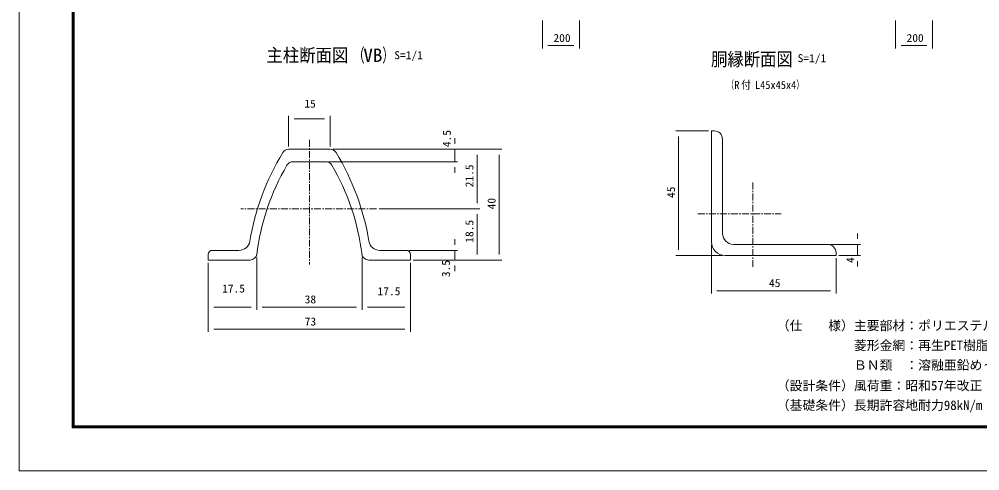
# Model space of a CAD drawing. Units: millimetres, scale not verified. Extents: x -4455 to 4455, y -3150 to 3150.
# Drawn here: x -4455 to 747, y -3150 to -705 of the extents above; entities that cross this region are included whole.
import ezdxf
from ezdxf.enums import TextEntityAlignment as Align

# ---------------------------------------------------------------- set-up
doc = ezdxf.new("R2010")
doc.units = ezdxf.units.MM
doc.header["$LTSCALE"] = 30
doc.linetypes.add('USER1', pattern=[2, 1.25, -0.25, 0.25, -0.25])
for name, color, linetype, lineweight in [('0-2_5寸法', 1, 'Continuous', 18), ('0-6_9断面', 1, 'Continuous', 18), ('0-E_D-TTL', 7, 'Continuous', 9)]:
    doc.layers.add(name, color=color, linetype=linetype, lineweight=lineweight)
doc.layers.add('0-F_D-TTL-TXT', color=7, linetype='Continuous')
doc.styles.add('ＭＳ ゴシック', font='')
doc.styles.get('ＭＳ ゴシック').set_extended_font_data('MS Gothic')

msp = doc.modelspace()

# ---------------------------------------------------------------- linework, layer by layer
at = {"layer": '0-2_5寸法'}
for p, q in [((-1621.15, -712.08), (-1621.15, -862.66)), ((-1421.15, -712.08), (-1421.15, -862.66)), ((291, -712.08), (291, -862.66)), ((491, -712.08), (491, -862.66)), ((-1591.15, -847.66), (-1451.15, -847.66)), ((321, -847.66), (461, -847.66))]:
    msp.add_line(p, q, dxfattribs=at)
at = {"layer": '0-6_9断面'}
for p, q in [((-2995.56, -1393.69), (-2995.56, -1228.7)), ((-2965.56, -1243.7), (-2800.58, -1243.7)), ((-2770.58, -1393.69), (-2770.58, -1228.7)), ((-2095.39, -1378.69), (-2095.39, -1348.69)), ((-721.24, -1309.34), (-898.69, -1309.34)), ((-883.69, -1954.34), (-883.69, -1339.34)), ((-2755.61, -1408.69), (-1960.39, -1408.69)), ((-2755.61, -1408.69), (-1840.39, -1408.69)), ((-2755.61, -1408.69), (-2080.39, -1408.69)), ((-2095.39, -1476.19), (-2095.39, -1408.69)), ((-1975.39, -1438.69), (-1975.39, -1701.19)), ((-1855.39, -1438.69), (-1855.39, -1978.69)), ((-2779.1, -1476.19), (-2080.39, -1476.19)), ((-2095.39, -1506.19), (-2095.39, -1536.19)), ((-2505.36, -1731.19), (-1960.39, -1731.19)), ((-2505.36, -1731.19), (-1960.39, -1731.19)), ((-1975.39, -1761.19), (-1975.39, -1978.69)), ((85.72, -1894.34), (85.72, -1864.34)), ((-2095.39, -1926.19), (-2095.39, -1896.19)), ((-706.24, -1924.34), (-706.24, -2189.77)), ((-61.24, -1924.34), (100.72, -1924.34)), ((85.72, -1984.34), (85.72, -1924.34)), ((-2343.08, -1956.19), (-2080.39, -1956.19)), ((-2095.39, -2008.69), (-2095.39, -1956.19)), ((-3430.58, -2023.69), (-3430.58, -2398.07)), ((-3430.58, -2023.69), (-3430.58, -2278.07)), ((-3168.08, -1994.44), (-3168.08, -2278.07)), ((-3168.08, -1996.99), (-3168.08, -2278.07)), ((-2598.08, -1995.29), (-2598.08, -2278.07)), ((-2598.08, -1996.13), (-2598.08, -2278.07)), ((-2335.58, -2023.69), (-2335.58, -2278.07)), ((-2335.58, -2023.69), (-2335.58, -2398.07)), ((-2320.58, -2008.69), (-1840.39, -2008.69)), ((-2320.58, -2008.69), (-1960.39, -2008.69)), ((-2320.58, -2008.69), (-2080.39, -2008.69)), ((-646.24, -1984.34), (-898.69, -1984.34)), ((-31.24, -1999.34), (-31.24, -2189.77)), ((-16.24, -1984.34), (100.72, -1984.34)), ((85.72, -2014.34), (85.72, -2044.34)), ((-2095.39, -2038.69), (-2095.39, -2068.69)), ((-676.24, -2174.77), (-61.24, -2174.77)), ((-3198.08, -2263.07), (-3400.58, -2263.07)), ((-3138.08, -2263.07), (-2628.08, -2263.07)), ((-2568.08, -2263.07), (-2365.58, -2263.07)), ((-3400.58, -2383.07), (-2365.58, -2383.07))]:
    msp.add_line(p, q, dxfattribs=at)
at = {"layer": '0-6_9断面', "color": 7, "lineweight": 9}
for p, q in [((-706.24, -1309.34), (-706.24, -1909.34)), ((-706.24, -1309.34), (-691.24, -1309.34)), ((-646.24, -1354.34), (-646.24, -1864.34)), ((-2883.08, -1408.69), (-2995.56, -1408.69)), ((-2883.08, -1408.69), (-2770.61, -1408.69)), ((-2883.08, -1476.19), (-2972.06, -1476.19)), ((-2883.08, -1476.19), (-2794.1, -1476.19)), ((-586.24, -1924.34), (-76.24, -1924.34)), ((-3264.44, -1956.19), (-3408.08, -1956.19)), ((-2501.73, -1956.19), (-2358.08, -1956.19)), ((-3430.58, -1978.69), (-3430.58, -2008.69)), ((-3204.42, -2008.69), (-3430.58, -2008.69)), ((-2561.75, -2008.69), (-2335.58, -2008.69)), ((-2335.58, -1978.69), (-2335.58, -2008.69))]:
    msp.add_line(p, q, dxfattribs=at)
at = {"layer": '0-6_9断面', "linetype": 'USER1'}
for p, q in [((-2883.08, -1358.56), (-2883.08, -2032.01)), ((-481.24, -1589.11), (-481.24, -2044.66)), ((-2520.36, -1731.19), (-3253.98, -1731.19)), ((-780.18, -1759.34), (-329.07, -1759.34))]:
    msp.add_line(p, q, dxfattribs=at)
at = {"layer": '0-6_9断面', "color": 7, "lineweight": 9}
msp.add_lwpolyline([(-631.24, -1984.34), (-31.24, -1984.34), (-31.24, -1969.34)], dxfattribs=at)
for centre, radius, start, end in [((-691.24, -1354.34), 45, 0, 90), ((-1866.3, -2129.69), 1357.5, 148.81495, 170.5186), ((-2995.56, -1446.19), 37.5, 90, 148.81495), ((-2770.61, -1446.19), 37.5, 31.18505, 90), ((-3899.86, -2129.69), 1357.5, 9.4814, 31.18505), ((-1917.17, -2131.52), 1260, 149.65378, 173.11487), ((-2972.06, -1513.69), 37.5, 90, 149.98767), ((-2794.1, -1513.69), 37.5, 30.01233, 90), ((-3849, -2131.52), 1260, 6.88513, 30.34622), ((-586.24, -1864.34), 60, 180, 270), ((-3264.44, -1896.19), 60, 270, 350.5186), ((-2501.73, -1896.19), 60, 189.4814, 270), ((-631.24, -1909.34), 75, 180, 270), ((-76.24, -1969.34), 45, 0, 90), ((-3408.08, -1978.69), 22.5, 90, 180), ((-3204.42, -1971.19), 37.5, 270, 352.36249), ((-2561.75, -1971.19), 37.5, 187.63751, 270), ((-2358.08, -1978.69), 22.5, 0, 90)]:
    msp.add_arc(centre, radius, start, end, dxfattribs=at)
at = {"layer": '0-E_D-TTL', "color": 2, "lineweight": 18}
msp.add_lwpolyline([(-4454.56, 3150.45), (4455.14, 3150.45), (4455.14, -3149.97), (-4454.56, -3149.97)], close=True, dxfattribs=at)
at = {"layer": '0-E_D-TTL'}
for points in [[(-4168.18, 2917.11), (4168.75, 2917.11), (4168.75, -2916.62), (-4168.18, -2916.62)], [(-4165.53, 2914.45), (4166.1, 2914.45), (4166.1, -2913.97), (-4165.53, -2913.97)], [(-4162.87, 2911.8), (4163.45, 2911.8), (4163.45, -2911.32), (-4162.87, -2911.32)], [(-4160.22, 2909.15), (4160.8, 2909.15), (4160.8, -2908.67), (-4160.22, -2908.67)], [(-4157.57, 2906.5), (4158.15, 2906.5), (4158.15, -2906.02), (-4157.57, -2906.02)]]:
    msp.add_lwpolyline(points, close=True, dxfattribs=at)

# ---------------------------------------------------------------- texts
at = {"layer": '0-2_5寸法', "color": 3, "style": 'ＭＳ ゴシック', "width": 1.05}
for p in [(-1561.65, -840.98), (350.5, -840.98)]:
    msp.add_text('200', height=43.33, dxfattribs=at).set_placement(p, align=Align.BOTTOM_LEFT)
at = {"layer": '0-6_9断面', "color": 7, "style": 'ＭＳ ゴシック'}
for s, width, p in [('主柱断面図', 0.9, (-3115.6, -957.41)), ('（   ）', 0.65, (-2648.05, -957.41)), ('VB', 1.05, (-2590.89, -957.41)), ('胴縁断面図', 0.9, (-708.16, -978.84))]:
    msp.add_text(s, height=72.14, dxfattribs=dict(at, width=width)).set_placement(p, align=Align.BOTTOM_LEFT)
at = {"layer": '0-6_9断面', "color": 3, "style": 'ＭＳ ゴシック'}
for s, height, width, p in [('S=1/1', 43.33, 1.05, (-2423.55, -934.01)), ('S=1/1', 43.33, 1.05, (-239.29, -950.45)), ('（\u3000\u3000\u3000\u3000\u3000 \u3000\u3000\u3000）', 43.3, 0.65, (-622.88, -1094.68)), ('R   L45x45x4', 43.3, 0.95, (-582.31, -1095.4)), ('付', 43.33, 0.9, (-545.4, -1094.68)), ('15', 43.33, 1.05, (-2910.34, -1196.52)), ('45', 43.33, 1.05, (-394.24, -2168.1)), ('17.5', 43.33, 1.05, (-3355.84, -2197.75)), ('17.5', 43.33, 1.05, (-2513.96, -2212.19)), ('38', 43.33, 1.05, (-2908.58, -2256.4)), ('73', 43.33, 1.05, (-2908.58, -2376.4))]:
    msp.add_text(s, height=height, dxfattribs=dict(at, width=width)).set_placement(p, align=Align.BOTTOM_LEFT)
at = {"layer": '0-6_9断面', "color": 3, "style": 'ＭＳ ゴシック', "width": 1.05}
for s, p in [('4.5', (-2104.34, -1397.36)), ('21.5', (-1982.06, -1614.94)), ('45', (-890.36, -1672.34)), ('40', (-1862.06, -1734.19)), ('18.5', (-1982.06, -1914.94)), ('3.5', (-2109.15, -2101.25)), ('4', (80.81, -2024.55))]:
    msp.add_text(s, height=43.33, rotation=90, dxfattribs=at).set_placement(p, align=Align.BOTTOM_LEFT)
at = {"layer": '0-F_D-TTL-TXT', "style": 'ＭＳ ゴシック'}
for s, p in [('（仕\u3000\u3000様）主要部材：ポリエステル樹脂静電粉体塗装', (-352.33, -2404.28)), ('\u3000\u3000\u3000\u3000\u3000\u3000菱形金網：再生PET樹脂被覆鉄線', (-352.33, -2511.77)), ('\u3000\u3000\u3000\u3000\u3000\u3000ＢＮ類\u3000：溶融亜鉛めっき', (-352.33, -2618.25)), ('（設計条件）風荷重：昭和57年改正 建築基準法・同施行令に基づく風圧力に準拠。', (-352.33, -2729.52)), ('（基礎条件）長期許容地耐力98kN/m の場合。', (-352.33, -2835.59))]:
    msp.add_text(s, height=51.03, dxfattribs=at).set_placement(p, align=Align.BOTTOM_LEFT)

doc.saveas('drawing.dxf')
